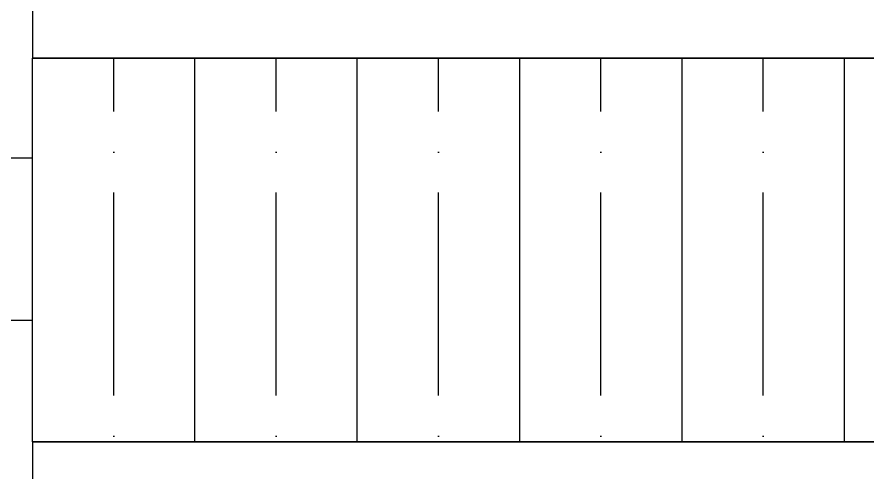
# Model space of a CAD drawing. Header units: millimetres. Extents: x -174 to 283928, y 1291 to 21053.
# Drawn here: x 9319.4 to 9452.5, y 20609.3 to 20680.6 of the extents above; entities that cross this region are included whole.
import ezdxf

# ---------------------------------------------------------------- set-up
doc = ezdxf.new("R2010")
doc.units = ezdxf.units.MM

# ---------------------------------------------------------------- blocks, each defined once
blk = doc.blocks.new('*U188')
blk.add_wipeout([(0, 30), (2000, 30), (2000, -30), (0, -30)])
at = {"true_color": 0x2776bb}
h = blk.add_hatch(dxfattribs=at)
h.set_pattern_fill('ANSI35', color=152, scale=4, angle=45)
h.set_pattern_definition([(90, (-4986.77, 1406.27), (-25.4, 0), []), (90, (-4974.07, 1418.97), (-25.4, 0), [31.75, -6.35, 0, -6.35])])
h.paths.add_polyline_path([(2000, -30), (2000, 30), (0, 30), (0, -30)])
blk.add_lwpolyline([(0, 30), (2000, 30), (2000, -30), (0, -30), (0, 30)])
blk = doc.blocks.new('*U197')
blk.add_wipeout([(0, 30), (840, 30), (840, -30), (0, -30)])
at = {"true_color": 0x2776bb}
h = blk.add_hatch(dxfattribs=at)
h.set_pattern_fill('ANSI35', color=152, scale=4, angle=45)
h.set_pattern_definition([(90, (-6146.77, 1406.27), (-25.4, 0), []), (90, (-6134.07, 1418.97), (-25.4, 0), [31.75, -6.35, 0, -6.35])])
h.paths.add_polyline_path([(840, -30), (840, 30), (0, 30), (0, -30)])
blk.add_lwpolyline([(0, 30), (840, 30), (840, -30), (0, -30), (0, 30)])

msp = doc.modelspace()

# ---------------------------------------------------------------- linework, layer by layer
at = {"layer": 'Defpoints', "color": 6}
for points in [[(10161.853, 20674.172), (9321.826, 20674.172), (9321.826, 20704.172), (10161.853, 20704.172)], [(10161.853, 20584.172), (9321.853, 20584.172), (9321.853, 20614.172), (10161.853, 20614.172)]]:
    msp.add_lwpolyline(points, close=True, dxfattribs=at)

# ---------------------------------------------------------------- next in the draw order: block references
at = {"rotation": 270}
msp.add_blockref('*U188', (9291.853, 20819.172), dxfattribs=at)

# ---------------------------------------------------------------- next in the draw order: block references
msp.add_blockref('*U197', (9321.853, 20644.172))

doc.saveas('drawing.dxf')
